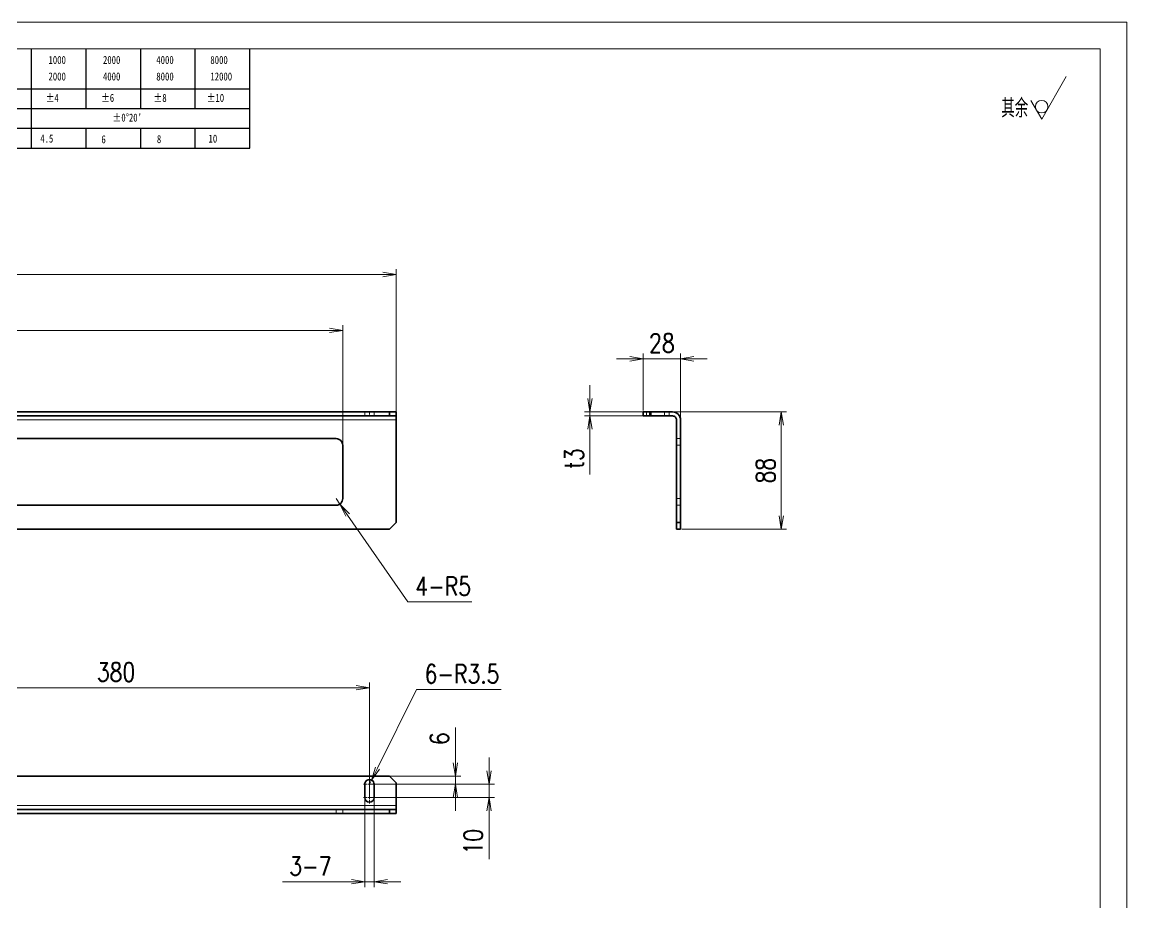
# Model space of a CAD drawing. Header units: millimetres. Extents: x 1333 to 129696, y -57210 to 105899.
# Drawn here: x 55981 to 56809, y 101583 to 102244 of the extents above; entities that cross this region are included whole.
import ezdxf

# ---------------------------------------------------------------- set-up
doc = ezdxf.new("R2010")
doc.units = ezdxf.units.MM
doc.header["$LTSCALE"] = 0.5
for name, pattern in [('DASHDOT', [18.5, 12, -3, 0.5, -3]), ('DASHED', [15, 12, -3]), ('DOT2', [0.125, 0, -0.125])]:
    doc.linetypes.add(name, pattern=pattern)
doc.layers.add('图\\M+19E79\\M+195B6\\M+18E9A', color=7, linetype='Continuous')
doc.layers.add('图框', color=7, linetype='Continuous', lineweight=18)
doc.layers.add('标注线', color=3, linetype='Continuous', lineweight=18)
doc.layers.add('打印', color=7, linetype='Continuous', lineweight=15, plot=False)
doc.layers.add('打印-禁用', color=7, linetype='Continuous', lineweight=15, plot=False)
doc.styles.add('DIM', font='romans.shx', dxfattribs={"width": 0.8, "bigfont": 'bigfont.shx'})
doc.styles.add('国标', font='simfang.ttf', dxfattribs={"width": 0.8})
doc.styles.add('机械长仿宋', font='gbenor.shx', dxfattribs={"height": 1, "bigfont": 'gbcbig.shx'})
doc.dimstyles.new('DEH 1-4', dxfattribs={"dimscale": 4, "dimtxt": 3.5, "dimasz": 2.5, "dimexe": 1, "dimexo": 0.625, "dimgap": 1.2, "dimtad": 1, "dimdsep": 46, "dimtxsty": 'DIM', "dimblk": 'OPEN', "dimcen": 0, "dimclrd": 8, "dimclre": 8, "dimclrt": 2, "dimazin": 2, "dimtfac": 0.5, "dimtmove": 0, "dimatfit": 3, "dimldrblk": 'OPEN', "dimfxl": 0, "dimtolj": 2, "dimlwd": 18, "dimlwe": 18, "dimarcsym": 0})
doc.dimstyles.new('DEH 1-4$4', dxfattribs={"dimscale": 4, "dimtxt": 3.5, "dimasz": 2.5, "dimexe": 1, "dimexo": 0.625, "dimgap": 1.2, "dimtad": 1, "dimtoh": 1, "dimdsep": 46, "dimtxsty": 'DIM', "dimblk": 'OPEN', "dimcen": 0, "dimclrd": 8, "dimclre": 8, "dimclrt": 2, "dimazin": 2, "dimtfac": 0.5, "dimtmove": 0, "dimatfit": 3, "dimldrblk": 'OPEN', "dimfxl": 0, "dimtolj": 2, "dimlwd": 18, "dimlwe": 18, "dimarcsym": 0})

# ---------------------------------------------------------------- blocks, each defined once
blk = doc.blocks.new('GZDEH零件A3图框V01版')
at = {"layer": '图\\M+19E79\\M+195B6\\M+18E9A', "color": 9}
for p, q in [((3072.2, -1561.98), (3072.2, -1554.46)), ((3082.42, -1561.98), (3082.42, -1554.46)), ((3092.64, -1561.98), (3092.64, -1554.46)), ((3102.86, -1561.98), (3102.86, -1554.46)), ((3113.09, -1573.08), (3113.09, -1554.46)), ((2996.09, -1561.98), (3113.09, -1561.98)), ((3072.2, -1573.08), (3072.2, -1561.98)), ((3082.42, -1565.68), (3082.42, -1561.98)), ((3092.64, -1565.68), (3092.64, -1561.98)), ((3102.86, -1565.68), (3102.86, -1561.98)), ((2996.09, -1565.68), (3113.09, -1565.68)), ((2996.09, -1569.38), (3113.09, -1569.38)), ((3082.42, -1573.08), (3082.42, -1569.48)), ((3092.64, -1573.08), (3092.64, -1569.38)), ((3102.86, -1573.08), (3102.86, -1569.38)), ((2990.09, -1573.08), (3113.09, -1573.08))]:
    blk.add_line(p, q, dxfattribs=at)
at = {"layer": '图框', "linetype": 'Continuous'}
for p, q in [((3272.49, -1554.46), (2882.49, -1554.46)), ((3272.49, -1832.96), (3272.49, -1554.46))]:
    blk.add_line(p, q, dxfattribs=at)
at = {"layer": '打印-禁用', "linetype": 'Continuous'}
for p, q in [((3277.49, -1549.46), (2857.49, -1549.46)), ((3277.49, -1846.46), (3277.49, -1549.46))]:
    blk.add_line(p, q, dxfattribs=at)
at = {"layer": '图\\M+19E79\\M+195B6\\M+18E9A', "color": 9, "style": '国标', "width": 0.8}
for s, p in [('1000', (3075.36, -1557.31)), ('2000', (3085.57, -1557.31)), ('4000', (3095.57, -1557.31)), ('8000', (3105.7, -1557.31)), ('2000', (3075.36, -1560.41)), ('4000', (3085.57, -1560.41)), ('8000', (3095.57, -1560.41)), ('12000', (3105.7, -1560.41)), ('±4', (3074.85, -1564.42)), ('±6', (3085.22, -1564.42)), ('±8', (3095.06, -1564.42)), ('±10', (3105.02, -1564.42)), ("±0%%D20'", (3087.38, -1568.12)), ('4.5', (3073.82, -1572.05)), ('6', (3085.28, -1572.19)), ('8', (3095.68, -1572.15)), ('10', (3105.36, -1572.06))]:
    blk.add_text(s, height=1.5, dxfattribs=at).set_placement(p)
blk = doc.blocks.new('DEH A3')
at = {"layer": '图框'}
blk.add_blockref('GZDEH零件A3图框V01版', (-2857.49, 1846.46), dxfattribs=at)
blk = doc.blocks.new('FINISHER_NON')
at = {"layer": '标注线'}
for p, q in [((0, 0), (4.62, 8)), ((-2.02, 3.5), (0, 0))]:
    blk.add_line(p, q, dxfattribs=at)
blk.add_circle((0, 2.33), 1.17, dxfattribs=at)
blk = doc.blocks.new('其余不去材料')
at = {"layer": '标注线'}
blk.add_blockref('FINISHER_NON', (0, 0), dxfattribs=at)
at = {"layer": '标注线', "color": 7, "linetype": 'DOT2', "style": '机械长仿宋'}
blk.add_text('其余', height=3.5, dxfattribs=at).set_placement((-7.56, 0.3))
blk = doc.blocks.new('_Open')
at = {"color": 0, "linetype": 'ByBlock', "lineweight": -2}
for p, q in [((-1, 0.167), (0, 0)), ((-1, -0.167), (0, 0)), ((0, 0), (-1, 0))]:
    blk.add_line(p, q, dxfattribs=at)
blk = doc.blocks.new('*D8')
at = {"layer": 'Defpoints', "color": 0, "transparency": 16777216}
for p in [(56474.47, 101991.37), (56446.47, 101949.99), (56474.47, 101936.72)]:
    blk.add_point(p, dxfattribs=at)
at = {"layer": '标注线', "color": 8, "lineweight": 18, "transparency": 16777216}
for p, q in [((56436.47, 101991.37), (56426.47, 101991.37)), ((56446.47, 101952.49), (56446.47, 101995.37)), ((56446.47, 101991.37), (56474.47, 101991.37)), ((56474.47, 101939.22), (56474.47, 101995.37)), ((56484.47, 101991.37), (56494.47, 101991.37))]:
    blk.add_line(p, q, dxfattribs=at)
at = {"layer": '标注线', "color": 8, "lineweight": 18, "transparency": 16777216, "xscale": 10, "yscale": 10, "zscale": 10}
blk.add_blockref('_Open', (56446.47, 101991.37), dxfattribs=at)
at = {"layer": '标注线', "color": 8, "lineweight": 18, "transparency": 16777216, "xscale": 10, "yscale": 10, "zscale": 10, "rotation": 180}
blk.add_blockref('_Open', (56474.47, 101991.37), dxfattribs=at)
at = {"layer": '标注线', "color": 2, "transparency": 16777216, "insert": (56460.47, 102003.17), "char_height": 14, "attachment_point": 5, "style": 'DIM'}
blk.add_mtext('\\A2;28', dxfattribs=at)
blk = doc.blocks.new('*D9')
at = {"layer": 'Defpoints', "color": 0, "transparency": 16777216}
for p in [(56457.61, 101951.49), (56472.97, 101863.49), (56550, 101863.49)]:
    blk.add_point(p, dxfattribs=at)
at = {"layer": '标注线', "color": 8, "lineweight": 18, "transparency": 16777216}
for p, q in [((56460.11, 101951.49), (56554, 101951.49)), ((56550, 101941.49), (56550, 101873.49)), ((56475.47, 101863.49), (56554, 101863.49))]:
    blk.add_line(p, q, dxfattribs=at)
at = {"layer": '标注线', "color": 8, "lineweight": 18, "transparency": 16777216, "xscale": 10, "yscale": 10, "zscale": 10}
for p, rotation in [((56550, 101951.49), 90), ((56550, 101863.49), 270)]:
    blk.add_blockref('_Open', p, dxfattribs=dict(at, rotation=rotation))
at = {"layer": '标注线', "color": 2, "transparency": 16777216, "insert": (56538.2, 101907.49), "char_height": 14, "attachment_point": 5, "rotation": 90, "style": 'DIM'}
blk.add_mtext('\\A2;88', dxfattribs=at)
blk = doc.blocks.new('*D10')
at = {"layer": 'Defpoints', "color": 0, "transparency": 16777216}
for p in [(56406.51, 101948.49), (56458.72, 101951.49), (56458.72, 101948.49)]:
    blk.add_point(p, dxfattribs=at)
at = {"layer": '标注线', "color": 8, "lineweight": 18, "transparency": 16777216}
for p, q in [((56406.51, 101961.49), (56406.51, 101971.49)), ((56456.22, 101951.49), (56402.51, 101951.49)), ((56456.22, 101948.49), (56402.51, 101948.49)), ((56406.51, 101951.49), (56406.51, 101948.49)), ((56406.51, 101938.49), (56406.51, 101904.49))]:
    blk.add_line(p, q, dxfattribs=at)
at = {"layer": '标注线', "color": 8, "lineweight": 18, "transparency": 16777216, "xscale": 10, "yscale": 10, "zscale": 10}
for p, rotation in [((56406.51, 101951.49), 270), ((56406.51, 101948.49), 90)]:
    blk.add_blockref('_Open', p, dxfattribs=dict(at, rotation=rotation))
at = {"layer": '标注线', "color": 2, "transparency": 16777216, "insert": (56394.71, 101916.49), "char_height": 14, "attachment_point": 5, "rotation": 90, "style": 'DIM'}
blk.add_mtext('\\A2;{\\Fromans,bigfont|c134;t}3', dxfattribs=at)
blk = doc.blocks.new('*D11')
at = {"layer": 'Defpoints', "color": 0, "transparency": 16777216}
for p in [(56261.23, 102054.63), (55461.23, 101906.99), (56261.23, 101899.07)]:
    blk.add_point(p, dxfattribs=at)
at = {"layer": '标注线', "color": 8, "lineweight": 18, "transparency": 16777216}
for p, q in [((55461.23, 101909.49), (55461.23, 102058.63)), ((55471.23, 102054.63), (56251.23, 102054.63)), ((56261.23, 101901.57), (56261.23, 102058.63))]:
    blk.add_line(p, q, dxfattribs=at)
at = {"layer": '标注线', "color": 8, "lineweight": 18, "transparency": 16777216, "xscale": 10, "yscale": 10, "zscale": 10, "rotation": 180}
blk.add_blockref('_Open', (55461.23, 102054.63), dxfattribs=at)
at = {"layer": '标注线', "color": 8, "lineweight": 18, "transparency": 16777216, "xscale": 10, "yscale": 10, "zscale": 10}
blk.add_blockref('_Open', (56261.23, 102054.63), dxfattribs=at)
at = {"layer": '标注线', "color": 2, "transparency": 16777216, "insert": (55861.23, 102066.43), "char_height": 14, "attachment_point": 5, "style": 'DIM'}
blk.add_mtext('\\A2;800', dxfattribs=at)
blk = doc.blocks.new('*D13')
at = {"layer": 'Defpoints', "color": 0, "transparency": 16777216}
for p in [(56221.23, 102012.69), (55501.23, 101906.49), (56221.23, 101906.49)]:
    blk.add_point(p, dxfattribs=at)
at = {"layer": '标注线', "color": 8, "lineweight": 18, "transparency": 16777216}
for p, q in [((55501.23, 101908.99), (55501.23, 102016.69)), ((56221.23, 101908.99), (56221.23, 102016.69)), ((55511.23, 102012.69), (56211.23, 102012.69))]:
    blk.add_line(p, q, dxfattribs=at)
at = {"layer": '标注线', "color": 8, "lineweight": 18, "transparency": 16777216, "xscale": 10, "yscale": 10, "zscale": 10, "rotation": 180}
blk.add_blockref('_Open', (55501.23, 102012.69), dxfattribs=at)
at = {"layer": '标注线', "color": 8, "lineweight": 18, "transparency": 16777216, "xscale": 10, "yscale": 10, "zscale": 10}
blk.add_blockref('_Open', (56221.23, 102012.69), dxfattribs=at)
at = {"layer": '标注线', "color": 2, "transparency": 16777216, "insert": (55861.23, 102024.49), "char_height": 14, "attachment_point": 5, "style": 'DIM'}
blk.add_mtext('\\A2;720', dxfattribs=at)
blk = doc.blocks.new('*D16')
at = {"layer": 'Defpoints', "color": 0, "transparency": 16777216}
for p in [(56216.23, 101886.49), (56219.08, 101882.39)]:
    blk.add_point(p, dxfattribs=at)
at = {"layer": '标注线', "color": 8, "lineweight": 18, "transparency": 16777216}
for p, q in [((56216.23, 101886.49), (56219.08, 101882.39)), ((56270.09, 101808.96), (56224.79, 101874.17)), ((56318.09, 101808.96), (56270.09, 101808.96))]:
    blk.add_line(p, q, dxfattribs=at)
at = {"layer": '标注线', "color": 8, "lineweight": 18, "transparency": 16777216, "xscale": 10, "yscale": 10, "zscale": 10, "rotation": 124.7864651449214}
blk.add_blockref('_Open', (56219.08, 101882.39), dxfattribs=at)
at = {"layer": '标注线', "color": 2, "transparency": 16777216, "insert": (56296.49, 101820.76), "char_height": 14, "attachment_point": 5, "style": 'DIM'}
blk.add_mtext('\\A2;{\\Fromans,bigfont|c134;4-}R5', dxfattribs=at)
blk = doc.blocks.new('*D19')
at = {"layer": 'Defpoints', "color": 0, "transparency": 16777216}
for p in [(56241.23, 101744.65), (55861.23, 101662.25), (56241.23, 101662.25)]:
    blk.add_point(p, dxfattribs=at)
at = {"layer": '标注线', "color": 8, "lineweight": 18, "transparency": 16777216}
for p, q in [((55861.23, 101664.75), (55861.23, 101748.65)), ((56241.23, 101664.75), (56241.23, 101748.65)), ((55871.23, 101744.65), (56231.23, 101744.65))]:
    blk.add_line(p, q, dxfattribs=at)
at = {"layer": '标注线', "color": 8, "lineweight": 18, "transparency": 16777216, "xscale": 10, "yscale": 10, "zscale": 10, "rotation": 180}
blk.add_blockref('_Open', (55861.23, 101744.65), dxfattribs=at)
at = {"layer": '标注线', "color": 8, "lineweight": 18, "transparency": 16777216, "xscale": 10, "yscale": 10, "zscale": 10}
blk.add_blockref('_Open', (56241.23, 101744.65), dxfattribs=at)
at = {"layer": '标注线', "color": 2, "transparency": 16777216, "insert": (56051.23, 101756.45), "char_height": 14, "attachment_point": 5, "style": 'DIM'}
blk.add_mtext('\\A2;380', dxfattribs=at)
blk = doc.blocks.new('*D20')
at = {"layer": 'Defpoints', "color": 0, "transparency": 16777216}
for p in [(56248.05, 101678.25), (56305.62, 101678.25), (56241.23, 101672.25)]:
    blk.add_point(p, dxfattribs=at)
at = {"layer": '标注线', "color": 8, "lineweight": 18, "transparency": 16777216}
for p, q in [((56305.62, 101688.25), (56305.62, 101714.79)), ((56250.55, 101678.25), (56309.62, 101678.25)), ((56305.62, 101672.25), (56305.62, 101678.25)), ((56243.73, 101672.25), (56309.62, 101672.25)), ((56305.62, 101662.25), (56305.62, 101652.25))]:
    blk.add_line(p, q, dxfattribs=at)
at = {"layer": '标注线', "color": 8, "lineweight": 18, "transparency": 16777216, "xscale": 10, "yscale": 10, "zscale": 10}
for p, rotation in [((56305.62, 101678.25), 270), ((56305.62, 101672.25), 90)]:
    blk.add_blockref('_Open', p, dxfattribs=dict(at, rotation=rotation))
at = {"layer": '标注线', "color": 2, "transparency": 16777216, "insert": (56293.82, 101706.52), "char_height": 14, "attachment_point": 5, "rotation": 90, "style": 'DIM'}
blk.add_mtext('\\A2;6', dxfattribs=at)
blk = doc.blocks.new('*D21')
at = {"layer": 'Defpoints', "color": 0, "transparency": 16777216}
for p in [(56241.23, 101672.25), (56241.23, 101662.25), (56330.86, 101662.25)]:
    blk.add_point(p, dxfattribs=at)
at = {"layer": '标注线', "color": 8, "lineweight": 18, "transparency": 16777216}
for p, q in [((56330.86, 101682.25), (56330.86, 101692.25)), ((56243.73, 101672.25), (56334.86, 101672.25)), ((56330.86, 101672.25), (56330.86, 101662.25)), ((56243.73, 101662.25), (56334.86, 101662.25)), ((56330.86, 101652.25), (56330.86, 101616.12))]:
    blk.add_line(p, q, dxfattribs=at)
at = {"layer": '标注线', "color": 8, "lineweight": 18, "transparency": 16777216, "xscale": 10, "yscale": 10, "zscale": 10}
for p, rotation in [((56330.86, 101672.25), 270), ((56330.86, 101662.25), 90)]:
    blk.add_blockref('_Open', p, dxfattribs=dict(at, rotation=rotation))
at = {"layer": '标注线', "color": 2, "transparency": 16777216, "insert": (56319.06, 101629.19), "char_height": 14, "attachment_point": 5, "rotation": 90, "style": 'DIM'}
blk.add_mtext('\\A2;10', dxfattribs=at)
blk = doc.blocks.new('*D22')
at = {"layer": 'Defpoints', "color": 0, "transparency": 16777216}
for p in [(56237.73, 101665.96), (56244.73, 101665.96), (56237.73, 101599.14)]:
    blk.add_point(p, dxfattribs=at)
at = {"layer": '标注线', "color": 8, "lineweight": 18, "transparency": 16777216}
for p, q in [((56237.73, 101663.46), (56237.73, 101595.14)), ((56244.73, 101663.46), (56244.73, 101595.14)), ((56227.73, 101599.14), (56176.13, 101599.14)), ((56244.73, 101599.14), (56237.73, 101599.14)), ((56254.73, 101599.14), (56264.73, 101599.14))]:
    blk.add_line(p, q, dxfattribs=at)
at = {"layer": '标注线', "color": 8, "lineweight": 18, "transparency": 16777216, "xscale": 10, "yscale": 10, "zscale": 10}
blk.add_blockref('_Open', (56237.73, 101599.14), dxfattribs=at)
at = {"layer": '标注线', "color": 8, "lineweight": 18, "transparency": 16777216, "xscale": 10, "yscale": 10, "zscale": 10, "rotation": 180}
blk.add_blockref('_Open', (56244.73, 101599.14), dxfattribs=at)
at = {"layer": '标注线', "color": 2, "transparency": 16777216, "insert": (56196.93, 101610.94), "char_height": 14, "attachment_point": 5, "style": 'DIM'}
blk.add_mtext('\\A2;{\\Fromans,bigfont|c134;3-}7', dxfattribs=at)
blk = doc.blocks.new('*D23')
at = {"layer": 'Defpoints', "color": 0, "transparency": 16777216}
for p in [(56242.79, 101675.39), (56241.23, 101672.25)]:
    blk.add_point(p, dxfattribs=at)
at = {"layer": '标注线', "color": 8, "lineweight": 18, "transparency": 16777216}
for p, q in [((56276.5, 101743.26), (56247.23, 101684.34)), ((56339.97, 101743.26), (56276.5, 101743.26)), ((56241.23, 101672.25), (56242.79, 101675.39))]:
    blk.add_line(p, q, dxfattribs=at)
at = {"layer": '标注线', "color": 8, "lineweight": 18, "transparency": 16777216, "xscale": 10, "yscale": 10, "zscale": 10, "rotation": 243.5845364651012}
blk.add_blockref('_Open', (56242.79, 101675.39), dxfattribs=at)
at = {"layer": '标注线', "color": 2, "transparency": 16777216, "insert": (56310.63, 101755.06), "char_height": 14, "attachment_point": 5, "style": 'DIM'}
blk.add_mtext('\\A2;{\\Fromans,bigfont|c134;6-}R3.5', dxfattribs=at)

msp = doc.modelspace()

# ---------------------------------------------------------------- linework, layer by layer
at = {"color": 7, "lineweight": 35}
for p, q in [((55466.229, 101951.493), (56256.229, 101951.493)), ((55466.229, 101948.493), (56256.229, 101948.493)), ((56261.229, 101945.493), (56261.229, 101868.493)), ((56471.469, 101945.493), (56471.469, 101868.493)), ((56474.469, 101945.493), (56474.469, 101868.493)), ((55506.229, 101931.493), (56216.229, 101931.493)), ((56221.229, 101886.493), (56221.229, 101926.493)), ((56216.229, 101881.493), (55506.229, 101881.493)), ((55466.229, 101863.493), (56256.229, 101863.493)), ((55466.229, 101678.253), (56256.229, 101678.253)), ((55466.229, 101653.253), (56256.229, 101653.253)), ((55466.229, 101650.253), (56256.229, 101650.253))]:
    msp.add_line(p, q, dxfattribs=at)
at = {"color": 1, "linetype": 'DASHED', "lineweight": 13, "ltscale": 0.075}
for p, q in [((56237.729, 101951.493), (56237.729, 101948.493)), ((56244.729, 101951.493), (56244.729, 101948.493)), ((56448.969, 101948.493), (56448.969, 101951.493)), ((56448.969, 101948.493), (56448.969, 101951.493)), ((56448.969, 101948.493), (56448.969, 101951.493)), ((56451.469, 101951.493), (56451.469, 101948.493)), ((56452.469, 101951.493), (56452.469, 101948.493)), ((56452.469, 101951.493), (56452.469, 101948.493)), ((56452.469, 101951.493), (56452.469, 101948.493)), ((56452.469, 101951.493), (56452.469, 101948.493)), ((56452.469, 101951.493), (56452.469, 101948.493)), ((56452.469, 101951.493), (56452.469, 101948.493)), ((56462.469, 101951.493), (56462.469, 101948.493)), ((56462.469, 101951.493), (56462.469, 101948.493)), ((56462.469, 101951.493), (56462.469, 101948.493)), ((56462.469, 101951.493), (56462.469, 101948.493)), ((56462.469, 101951.493), (56462.469, 101948.493)), ((56462.469, 101951.493), (56462.469, 101948.493)), ((56465.969, 101948.493), (56465.969, 101951.493)), ((56465.969, 101948.493), (56465.969, 101951.493)), ((56465.969, 101948.493), (56465.969, 101951.493)), ((56474.469, 101931.493), (56471.469, 101931.493)), ((56474.469, 101926.493), (56471.469, 101926.493)), ((56474.469, 101926.493), (56471.469, 101926.493)), ((56474.469, 101886.493), (56471.469, 101886.493)), ((56474.469, 101886.493), (56471.469, 101886.493)), ((56474.469, 101881.493), (56471.469, 101881.493)), ((56471.469, 101868.493), (56474.469, 101868.493)), ((56216.229, 101650.253), (56216.229, 101653.253)), ((56216.229, 101650.253), (56216.229, 101653.253)), ((56221.229, 101650.253), (56221.229, 101653.253))]:
    msp.add_line(p, q, dxfattribs=at)
at = {"color": 2, "linetype": 'DASHDOT', "lineweight": 13, "ltscale": 0.089999}
for p, q in [((56241.229, 101948.193), (56241.229, 101951.793)), ((56452.469, 101948.193), (56452.469, 101951.793)), ((56462.469, 101948.193), (56462.469, 101951.793))]:
    msp.add_line(p, q, dxfattribs=at)
at = {"color": 7, "lineweight": 35, "ltscale": 0.075}
for p, q in [((56256.229, 101951.493), (56256.229, 101948.493)), ((56261.229, 101951.493), (56261.229, 101948.493)), ((56261.229, 101948.493), (56261.229, 101945.493)), ((56446.469, 101951.493), (56446.469, 101948.493)), ((56451.469, 101951.493), (56451.469, 101948.493)), ((56474.469, 101868.493), (56471.469, 101868.493)), ((56474.469, 101863.493), (56471.469, 101863.493)), ((56256.229, 101650.253), (56256.229, 101653.253)), ((56261.229, 101656.253), (56261.229, 101653.253)), ((56261.229, 101650.253), (56261.229, 101653.253))]:
    msp.add_line(p, q, dxfattribs=at)
at = {"color": 7, "lineweight": 35, "ltscale": 0.125}
for p, q in [((56256.229, 101951.493), (56261.229, 101951.493)), ((56256.229, 101948.493), (56261.229, 101948.493)), ((56446.469, 101951.493), (56451.469, 101951.493)), ((56446.469, 101948.493), (56451.469, 101948.493)), ((56471.469, 101868.493), (56471.469, 101863.493)), ((56474.469, 101868.493), (56474.469, 101863.493)), ((56261.229, 101653.253), (56256.229, 101653.253)), ((56261.229, 101650.253), (56256.229, 101650.253))]:
    msp.add_line(p, q, dxfattribs=at)
at = {"color": 7, "lineweight": 35, "ltscale": 0.425}
for p, q in [((56451.469, 101951.493), (56468.469, 101951.493)), ((56451.469, 101948.493), (56468.469, 101948.493)), ((56261.229, 101673.253), (56261.229, 101656.253))]:
    msp.add_line(p, q, dxfattribs=at)
at = {"color": 7, "lineweight": 13}
for p, q in [((55461.229, 101945.493), (56261.229, 101945.493)), ((55461.229, 101656.253), (56261.229, 101656.253))]:
    msp.add_line(p, q, dxfattribs=at)
at = {"color": 1, "linetype": 'DASHED', "lineweight": 13}
for p, q in [((55461.229, 101945.493), (56261.229, 101945.493)), ((55461.229, 101656.253), (56261.229, 101656.253))]:
    msp.add_line(p, q, dxfattribs=at)
at = {"color": 7, "lineweight": 35, "ltscale": 0.176777}
for p, q in [((56261.229, 101868.493), (56256.229, 101863.493)), ((56256.229, 101678.253), (56261.229, 101673.253))]:
    msp.add_line(p, q, dxfattribs=at)
at = {"color": 2, "linetype": 'DASHDOT', "lineweight": 13, "ltscale": 0.2275}
for p, q in [((56241.229, 101676.803), (56241.229, 101667.703)), ((56241.229, 101666.803), (56241.229, 101657.703))]:
    msp.add_line(p, q, dxfattribs=at)
at = {"color": 2, "linetype": 'DASHDOT', "lineweight": 13, "ltscale": 0.227502}
for p, q in [((56245.779, 101672.253), (56236.679, 101672.253)), ((56245.779, 101662.253), (56236.679, 101662.253))]:
    msp.add_line(p, q, dxfattribs=at)
at = {"color": 7, "lineweight": 35, "ltscale": 0.25}
for p, q in [((56237.729, 101672.253), (56237.729, 101662.253)), ((56244.729, 101662.253), (56244.729, 101672.253))]:
    msp.add_line(p, q, dxfattribs=at)
at = {"color": 7, "lineweight": 35}
for centre, radius, start, end in [((56468.469, 101945.493), 6, 0, 90.000003), ((56468.469, 101945.493), 3, 0, 90.000003), ((56216.229, 101926.493), 5, 0, 90.000003), ((56216.229, 101886.493), 5, 269.999997, 0), ((56241.229, 101672.253), 3.5, 0, 180.000005), ((56241.229, 101662.253), 3.5, 180.000005, 0)]:
    msp.add_arc(centre, radius, start, end, dxfattribs=at)
at = {"layer": '打印'}
msp.add_lwpolyline([(55129.101, 102243.911), (56809.101, 102243.911), (56809.101, 101055.911), (55129.101, 101055.911)], close=True, dxfattribs=at)

# ---------------------------------------------------------------- block references
at = {"layer": '图框', "xscale": 4, "yscale": 4, "zscale": 4}
msp.add_blockref('DEH A3', (55129.101, 101055.911), dxfattribs=at)
at = {"layer": '标注线', "xscale": 4, "yscale": 4, "zscale": 4}
msp.add_blockref('其余不去材料', (56745.204, 102171.156), dxfattribs=at)

# ---------------------------------------------------------------- dimensions: what is measured, and where the dimension line sits
at = {"layer": '标注线'}
for base, p1, p2, picture, middle in [((56261.229, 102054.628), (55461.229, 101906.993), (56261.229, 101899.074), '*D11', (55861.229, 102066.428)), ((56221.229, 102012.694), (55501.229, 101906.493), (56221.229, 101906.493), '*D13', (55861.229, 102024.494)), ((56474.469, 101991.374), (56446.469, 101949.993), (56474.469, 101936.717), '*D8', (56460.469, 102003.174)), ((56241.229, 101744.649), (55861.229, 101662.253), (56241.229, 101662.253), '*D19', (56051.229, 101756.449))]:
    dim = msp.add_linear_dim(base=base, p1=p1, p2=p2, dimstyle='DEH 1-4', dxfattribs=at)
    dim.commit()
    dim.dimension.update_dxf_attribs({"geometry": picture, "text_midpoint": middle})
dim = msp.add_linear_dim(base=(56406.512, 101948.493), p1=(56458.723, 101951.493), p2=(56458.723, 101948.493), angle=90, text='{\\Fromans,bigfont|c134;t}<>', dimstyle='DEH 1-4', dxfattribs=at)
dim.commit()
dim.dimension.update_dxf_attribs({"geometry": '*D10', "text_midpoint": (56394.712, 101916.493)})
for base, p1, p2, picture, middle in [((56549.996, 101863.493), (56457.613, 101951.493), (56472.969, 101863.493), '*D9', (56538.196, 101907.493)), ((56305.621, 101678.253), (56241.229, 101672.253), (56248.051, 101678.253), '*D20', (56293.821, 101706.52)), ((56330.859, 101662.253), (56241.229, 101672.253), (56241.229, 101662.253), '*D21', (56319.059, 101629.186))]:
    dim = msp.add_linear_dim(base=base, p1=p1, p2=p2, angle=90, dimstyle='DEH 1-4', dxfattribs=at)
    dim.commit()
    dim.dimension.update_dxf_attribs({"geometry": picture, "text_midpoint": middle})
for center, mpoint, text, picture, middle in [((56216.229, 101886.493), (56219.081, 101882.387), '{\\Fromans,bigfont|c134;4-}<>', '*D16', (56296.486, 101808.963)), ((56241.229, 101672.253), (56242.786, 101675.388), '{\\Fromans,bigfont|c134;6-}<>', '*D23', (56310.634, 101743.26))]:
    dim = msp.add_radius_dim(center=center, mpoint=mpoint, text=text, dimstyle='DEH 1-4$4', dxfattribs=at)
    dim.commit()
    dim.dimension.update_dxf_attribs({"geometry": picture, "text_midpoint": middle, "dimtype": 164})
dim = msp.add_linear_dim(base=(56237.729, 101599.138), p1=(56244.729, 101665.962), p2=(56237.729, 101665.962), text='{\\Fromans,bigfont|c134;3-}<>', dimstyle='DEH 1-4', dxfattribs=at)
dim.commit()
dim.dimension.update_dxf_attribs({"geometry": '*D22', "text_midpoint": (56196.929, 101610.938)})

doc.saveas('drawing.dxf')
